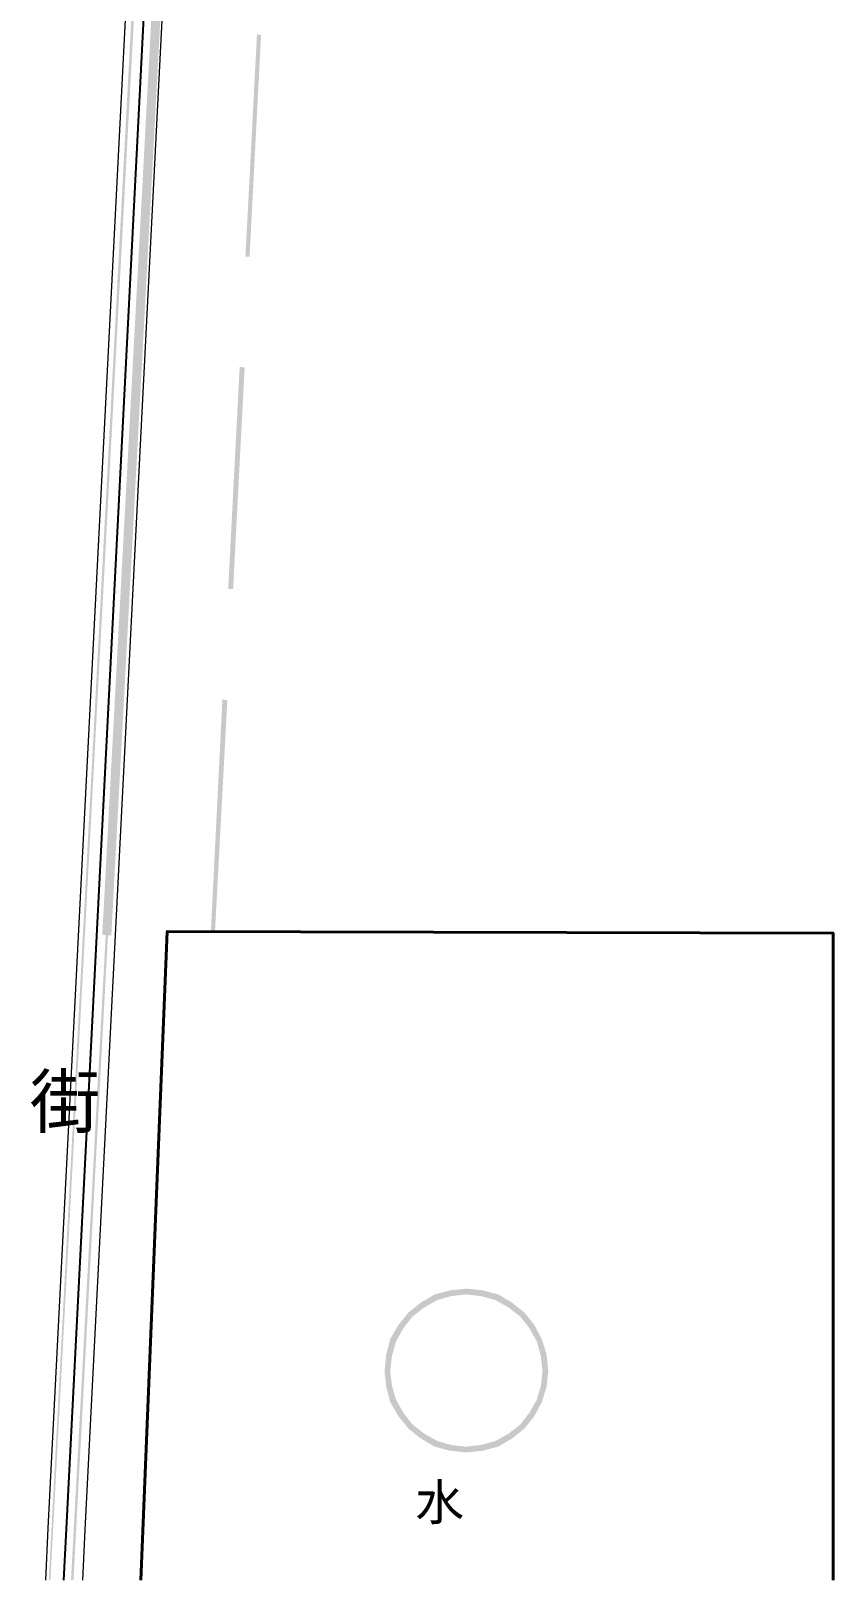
# Model space of a CAD drawing. Header units: metres. Extents: x 110 to 500, y 133 to 419.
# Drawn here: x 119.2 to 177.7, y 142.5 to 255.4 of the extents above; entities that cross this region are included whole.
import ezdxf

# ---------------------------------------------------------------- set-up
doc = ezdxf.new("R2010")
doc.units = ezdxf.units.M
for name, color, linetype in [('PDF_0', 7, 'Continuous'), ('PDF_c- 现状道路', 7, 'Continuous'), ('PDF_d-道路中心线', 7, 'Continuous'), ('PDF_d-道路红线', 7, 'Continuous'), ('PDF_绿线', 7, 'Continuous')]:
    doc.layers.add(name, color=color, linetype=linetype)
doc.styles.add('CHINESE', font='宋体')

msp = doc.modelspace()

# ---------------------------------------------------------------- hatches: boundary and pattern name
h = msp.add_hatch(color=7)
h.paths.add_polyline_path([(144.98, 157.7), (145.1, 156.56), (145.4, 155.42), (146, 154.4), (146.72, 153.5), (147.62, 152.78), (148.64, 152.18), (149.78, 151.88), (150.92, 151.76), (152.12, 151.88), (153.26, 152.18), (154.28, 152.78), (155.18, 153.5), (155.9, 154.4), (156.44, 155.42), (156.8, 156.56), (156.92, 157.7), (156.8, 158.9), (156.44, 160.04), (155.9, 161.06), (155.18, 161.96), (154.28, 162.68), (153.26, 163.28), (152.12, 163.58), (150.92, 163.7), (149.78, 163.58), (148.64, 163.28), (147.62, 162.68), (146.72, 161.96), (146, 161.06), (145.4, 160.04), (145.1, 158.9)])
h.paths.add_polyline_path([(145.52, 158.78), (145.82, 159.86), (146.36, 160.82), (147.02, 161.66), (147.86, 162.32), (148.82, 162.86), (149.84, 163.16), (150.92, 163.28), (152, 163.16), (153.08, 162.86), (154.04, 162.32), (154.88, 161.66), (155.54, 160.82), (156.08, 159.86), (156.38, 158.78), (156.5, 157.7), (156.38, 156.62), (156.08, 155.6), (155.54, 154.64), (154.88, 153.8), (154.04, 153.14), (153.08, 152.6), (152, 152.3), (150.92, 152.18), (149.84, 152.3), (148.82, 152.6), (147.86, 153.14), (147.02, 153.8), (146.36, 154.64), (145.82, 155.6), (145.52, 156.62), (145.4, 157.7)])
at = {"layer": 'PDF_0'}
msp.add_hatch(color=7, dxfattribs=at).paths.add_polyline_path([(124.4, 189.5), (125.06, 189.44), (135.08, 376.58), (134.42, 376.64)])
at = {"layer": 'PDF_c- 现状道路'}
for points in [[(120.5, 142.46), (120.62, 142.46), (131.12, 338.72), (135.32, 419.3), (131, 338.72), (135.14, 419.3)], [(122.12, 142.46), (122.3, 142.46), (132.8, 338.66), (134.84, 376.64), (134.72, 376.64), (132.68, 338.66)]]:
    msp.add_hatch(color=7, dxfattribs=at).paths.add_polyline_path(points)
at = {"layer": 'PDF_绿线'}
for points in [[(134.84, 238.94), (135.14, 238.94), (135.98, 255.08), (135.68, 255.14)], [(133.58, 214.7), (133.94, 214.7), (134.78, 230.84), (134.42, 230.9)], [(132.32, 189.74), (132.62, 189.74), (133.52, 206.6), (133.16, 206.66)]]:
    msp.add_hatch(color=7, dxfattribs=at).paths.add_polyline_path(points)

# ---------------------------------------------------------------- linework, layer by layer
at = {"layer": 'PDF_0', "color": 7, "lineweight": 40}
for points in [[(177.68, 142.46), (177.68, 189.62), (129.14, 189.74), (127.22, 142.46)], [(129.14, 189.74), (177.68, 189.62), (177.68, 142.46)]]:
    msp.add_lwpolyline(points, dxfattribs=at)
at = {"layer": 'PDF_d-道路中心线', "color": 1}
msp.add_lwpolyline([(135.74, 419.3), (121.76, 146.18), (121.58, 142.46)], dxfattribs=at)
at = {"layer": 'PDF_d-道路红线', "color": 5, "lineweight": 5}
for points in [[(134.42, 419.3), (120.44, 146.24), (120.26, 142.46)], [(129.44, 270.02), (123.14, 146.12), (122.96, 142.46)]]:
    msp.add_lwpolyline(points, dxfattribs=at)

# ---------------------------------------------------------------- texts
at = {"attachment_point": 7, "style": 'CHINESE'}
for s, insert, char_height in [('街', (119.12, 175.04), 3.77), ('水', (147.2, 146.53), 2.63)]:
    msp.add_mtext(s, dxfattribs=dict(at, insert=insert, char_height=char_height))

doc.saveas('drawing.dxf')
